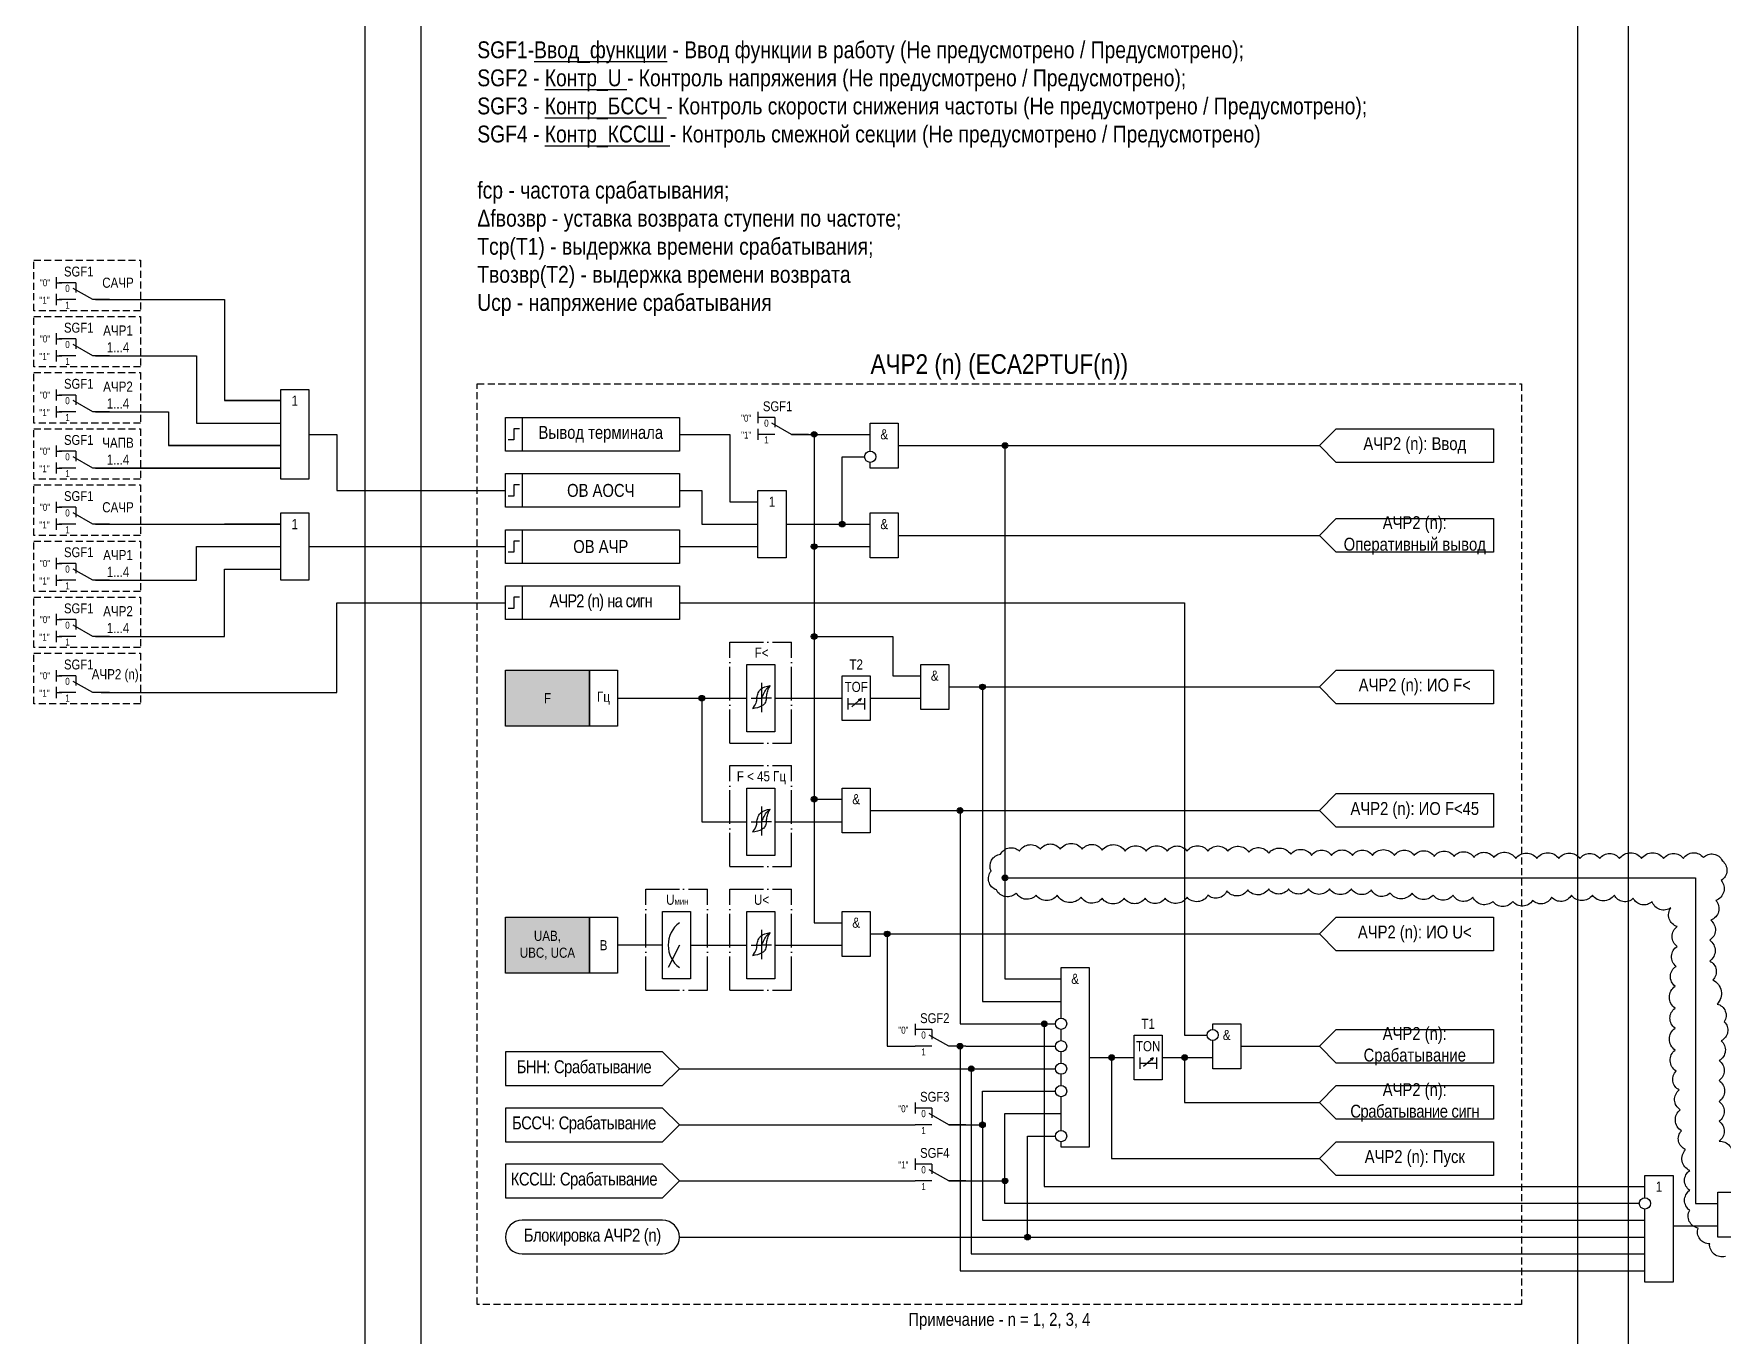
# Model space of a CAD drawing. Header units: millimetres. Extents: x -1311 to 1381, y -299 to 1200.
# Drawn here: x -1311 to -1010.1, y 254.3 to 486.4 of the extents above; entities that cross this region are included whole.
import ezdxf
from ezdxf.enums import TextEntityAlignment as Align

# ---------------------------------------------------------------- set-up
doc = ezdxf.new("R2010")
doc.units = ezdxf.units.MM
doc.linetypes.add('ACAD_ISO04W100', pattern=[30, 24, -3, 0, -3])
doc.linetypes.add('штриховая2', pattern=[0.375, 0.25, -0.125])
doc.layers.add('Основная', color=7, linetype='Continuous')
doc.styles.add('1.8_Gost_RD', font='ARIALN.TTF', dxfattribs={"height": 1.8})
doc.styles.add('2.5_Gost_RD', font='ARIALN.TTF', dxfattribs={"height": 2.5})
doc.styles.add('3.5_Gost_RD', font='ARIALN.TTF', dxfattribs={"height": 3.5})
doc.styles.add('Вывод', font='ARIALN.TTF', dxfattribs={"height": 2.5})
doc.styles.add('Компонент', font='ARIALN.TTF', dxfattribs={"height": 3.5})

# ---------------------------------------------------------------- blocks, each defined once
blk = doc.blocks.new('*U958')
at = {"layer": 'Основная', "color": 0}
blk.add_line((0, 0), (7, 4), dxfattribs=at)
at = {"layer": 'Основная', "ltscale": 0.35}
blk.add_line((6, 6), (6, 2.5), dxfattribs=at)
blk = doc.blocks.new('*U985')
at = {"layer": 'Основная', "color": 0}
for p, q in [((-3, 6), (-9, 6)), ((-3, 0), (-9, 0)), ((9, 0), (3, 0))]:
    blk.add_line(p, q, dxfattribs=at)
at = {"layer": 'Основная', "ltscale": 0.25, "xscale": -1}
blk.add_blockref('*U958', (3, 0), dxfattribs=at)
at = {"layer": 'Основная'}
for tag, height, style, p in [('В1', 2.5, 'Вывод', (-14, 6)), ('ОУ', 3.5, 'Компонент', (-2, 10)), ('В2', 2.5, 'Вывод', (-6, 4)), ('В3', 2.5, 'Вывод', (-6, -2))]:
    blk.add_attdef(tag, text='', height=height, dxfattribs=dict(at, style=style)).set_placement(p, align=Align.MIDDLE_CENTER)
blk = doc.blocks.new('*U898')
at = {"layer": 'Основная', "linetype": 'ACAD_ISO04W100', "ltscale": 0.25}
for p, q in [((0, 0), (11, 0)), ((0, -18), (0, 0)), ((11, -18), (11, 0)), ((0, -18), (11, -18))]:
    blk.add_line(p, q, dxfattribs=at)
at = {"layer": 'Основная', "style": 'Компонент'}
blk.add_attdef('ОУ', text='', height=3.5, dxfattribs=at).set_placement((11, 0), align=Align.MIDDLE_CENTER)
blk = doc.blocks.new('*U1018')
at = {"layer": 'Основная', "color": 0}
for p, q in [((-3, 6), (-9, 6)), ((-3, 0), (-9, 0)), ((9, 0), (3, 0))]:
    blk.add_line(p, q, dxfattribs=at)
at = {"layer": 'Основная', "ltscale": 0.25, "xscale": -1}
blk.add_blockref('*U958', (3, 0), dxfattribs=at)
at = {"layer": 'Основная'}
for tag, height, style, p in [('В1', 2.5, 'Вывод', (-13, 6)), ('ОУ', 3.5, 'Компонент', (-2, 10)), ('В2', 2.5, 'Вывод', (-6, 4)), ('В3', 2.5, 'Вывод', (-6, -2))]:
    blk.add_attdef(tag, text='', height=height, dxfattribs=dict(at, style=style)).set_placement(p, align=Align.MIDDLE_CENTER)
blk = doc.blocks.new('Точка')
at = {"ltscale": 100}
h = blk.add_hatch(color=256, dxfattribs=at)
h.dxf.hatch_style = 1
edge = h.paths.add_edge_path()
edge.add_arc((0, 0), 0.5, 0, 360)
blk.add_circle((0, 0), 0.5, dxfattribs=at)
blk = doc.blocks.new('*U993')
at = {"layer": 'Основная', "linetype": 'ACAD_ISO04W100', "ltscale": 0.25}
for p, q in [((0, 0), (11, 0)), ((0, -18), (0, 0)), ((11, -18), (11, 0)), ((0, -18), (11, -18))]:
    blk.add_line(p, q, dxfattribs=at)
at = {"layer": 'Основная', "style": 'Компонент'}
blk.add_attdef('ОУ', text='', height=3.5, dxfattribs=at).set_placement((11, 0), align=Align.MIDDLE_CENTER)

msp = doc.modelspace()

# ---------------------------------------------------------------- hatches: boundary and pattern name
at = {"ltscale": 100, "true_color": 0xf7941d}
h = msp.add_hatch(color=30, dxfattribs=at)
h.dxf.hatch_style = 1
h.paths.add_polyline_path([(-1227, 373), (-1212, 373), (-1212, 363), (-1227, 363)])
h = msp.add_hatch(color=30, dxfattribs=at)
h.dxf.hatch_style = 1
h.paths.add_polyline_path([(-1227, 329), (-1212, 329), (-1212, 319), (-1227, 319)])

# ---------------------------------------------------------------- linework, layer by layer
at = {"color": 6, "ltscale": 100}
for p, q in [((-1307, 443), (-1307, 441)), ((-1307, 442), (-1306, 442)), ((-1307, 440), (-1307, 438)), ((-1307, 439), (-1306, 439)), ((-1307, 433), (-1307, 431)), ((-1307, 432), (-1306, 432)), ((-1307, 430), (-1307, 428)), ((-1307, 429), (-1306, 429)), ((-1307, 423), (-1307, 421)), ((-1307, 422), (-1306, 422)), ((-1307, 420), (-1307, 418)), ((-1307, 419), (-1306, 419)), ((-1307, 413), (-1307, 411)), ((-1307, 412), (-1306, 412)), ((-1307, 410), (-1307, 408)), ((-1307, 409), (-1306, 409)), ((-1307, 403), (-1307, 401)), ((-1307, 402), (-1306, 402)), ((-1307, 400), (-1307, 398)), ((-1307, 399), (-1306, 399)), ((-1307, 393), (-1307, 391)), ((-1307, 392), (-1306, 392)), ((-1307, 390), (-1307, 388)), ((-1307, 389), (-1306, 389)), ((-1307, 383), (-1307, 381)), ((-1307, 382), (-1306, 382)), ((-1307, 380), (-1307, 378)), ((-1307, 379), (-1306, 379)), ((-1307, 373), (-1307, 371)), ((-1307, 372), (-1306, 372)), ((-1307, 370), (-1307, 368)), ((-1307, 369), (-1306, 369)), ((-1134, 272), (-1024, 272))]:
    msp.add_line(p, q, dxfattribs=at)
at = {"ltscale": 100}
for p, q in [((-1165.3, 366.46), (-1163.63, 367.95)), ((-1163.63, 367.95), (-1164.15, 367.73)), ((-1163.63, 367.95), (-1163.89, 367.48)), ((-1162, 368), (-1153, 368)), ((-1113.3, 302.46), (-1111.63, 303.95)), ((-1111.63, 303.95), (-1112.15, 303.73)), ((-1111.63, 303.95), (-1111.89, 303.48))]:
    msp.add_line(p, q, dxfattribs=at)
at = {"color": 3, "ltscale": 100}
for points in [[(-1252, 1178), (-1027, 1178), (-1027, -299), (-1252, -299)], [(-1242, 891), (-1036, 891), (-1036, 77), (-1242, 77)]]:
    msp.add_lwpolyline(points, close=True, dxfattribs=at)
at = {"color": 6, "linetype": 'штриховая2', "ltscale": 5}
for points in [[(-1311, 446), (-1292, 446), (-1292, 437), (-1311, 437)], [(-1311, 436), (-1292, 436), (-1292, 427), (-1311, 427)], [(-1311, 426), (-1292, 426), (-1292, 417), (-1311, 417)], [(-1311, 416), (-1292, 416), (-1292, 407), (-1311, 407)], [(-1311, 406), (-1292, 406), (-1292, 397), (-1311, 397)], [(-1311, 396), (-1292, 396), (-1292, 387), (-1311, 387)], [(-1311, 386), (-1292, 386), (-1292, 377), (-1311, 377)], [(-1311, 376), (-1292, 376), (-1292, 367), (-1311, 367)]]:
    msp.add_lwpolyline(points, close=True, dxfattribs=at)
at = {"color": 6, "ltscale": 100}
for points in [[(-1300, 439), (-1277, 439), (-1277, 439), (-1277, 439), (-1277, 421), (-1277, 421), (-1277, 421), (-1267, 421), (-1277, 421)], [(-1300, 429), (-1282, 429), (-1282, 429), (-1282, 429), (-1282, 417), (-1277, 417), (-1277, 417), (-1267, 417)], [(-1300, 419), (-1287, 419)], [(-1297, 419), (-1287, 419), (-1287, 413), (-1287, 413), (-1287, 413), (-1267, 413), (-1287, 413)], [(-1262, 415), (-1257, 415), (-1257, 405), (-1227, 405)], [(-1300, 399), (-1277, 399), (-1277, 399), (-1277, 399), (-1277, 399), (-1277, 399), (-1267, 399), (-1277, 399)], [(-1300, 389), (-1282, 389), (-1282, 389), (-1282, 389), (-1282, 395), (-1277, 395), (-1277, 395), (-1267, 395)], [(-1262, 395), (-1227, 395)], [(-1297, 379), (-1277, 379), (-1277, 391), (-1277, 391), (-1277, 391), (-1267, 391)], [(-1299, 369), (-1257, 369), (-1257, 385), (-1227, 385)], [(-1300, 379), (-1277, 379)], [(-1138, 336), (-1015, 336), (-1015, 278), (-1011, 278)], [(-1131, 310), (-1131, 281), (-1024, 281)], [(-1146, 306), (-1146, 266), (-1024, 266)], [(-1144, 302), (-1144, 269), (-1024, 269)], [(-1142, 292), (-1142, 275), (-1024, 275)], [(-1025, 278), (-1138, 278), (-1138, 282)]]:
    msp.add_lwpolyline(points, dxfattribs=at)
for points in [[(-1267, 423), (-1262, 423), (-1262, 407), (-1267, 407)], [(-1267, 409), (-1300, 409), (-1300, 409), (-1300, 409)], [(-1267, 401), (-1262, 401), (-1262, 389), (-1267, 389)]]:
    msp.add_lwpolyline(points, close=True, dxfattribs=at)
at = {"ltscale": 100}
for points in [[(-1176, 415), (-1172, 415), (-1172, 395), (-1162, 395)], [(-1176, 415), (-1172, 415), (-1172, 379), (-1158, 379), (-1158, 372), (-1153, 372)], [(-1176, 415), (-1172, 415), (-1172, 350), (-1167, 350)], [(-1176, 415), (-1172, 415), (-1172, 328), (-1167, 328)], [(-1157, 413), (-1138, 413), (-1138, 318), (-1128, 318)], [(-1207, 368), (-1192, 368), (-1192, 346), (-1184, 346)], [(-1166, 368), (-1166, 366)], [(-1163, 368), (-1163, 366)], [(-1148, 370), (-1142, 370), (-1142, 314), (-1128, 314)], [(-1166, 367), (-1163, 367)], [(-1162, 348), (-1146, 348), (-1146, 310), (-1129, 310)], [(-1162, 326), (-1159, 326), (-1159, 306), (-1154, 306)], [(-1123, 304), (-1119, 304), (-1119, 286), (-1082, 286)], [(-1114, 304), (-1114, 302)], [(-1111, 304), (-1111, 302)], [(-1110, 304), (-1106, 304), (-1106, 296), (-1082, 296)], [(-1114, 303), (-1111, 303)], [(-1148, 292), (-1142, 292), (-1142, 298), (-1129, 298)], [(-1148, 282), (-1138, 282), (-1138, 294), (-1128, 294)], [(-1196, 272), (-1134, 272), (-1134, 290), (-1129, 290)]]:
    msp.add_lwpolyline(points, dxfattribs=at)
for points in [[(-1227, 373), (-1212, 373), (-1212, 363), (-1227, 363)], [(-1212, 373), (-1207, 373), (-1207, 363), (-1212, 363)], [(-1167, 372), (-1162, 372), (-1162, 364), (-1167, 364)], [(-1227, 329), (-1212, 329), (-1212, 319), (-1227, 319)], [(-1212, 329), (-1207, 329), (-1207, 319), (-1212, 319)], [(-1115, 308), (-1110, 308), (-1110, 300), (-1115, 300)]]:
    msp.add_lwpolyline(points, close=True, dxfattribs=at)
at = {"color": 3, "ltscale": 100}
for points in [[(-1009.67, 268.57, -0.520567), (-1012.47, 270.81, -0.520567), (-1012.47, 270.81, -0.520567), (-1014.52, 273.61, -0.520567), (-1014.52, 273.61, -0.520567), (-1016.02, 276.78, -0.520567), (-1016.02, 276.78, -0.520567), (-1016.02, 280.32, -0.520567), (-1016.02, 280.32, -0.520567), (-1016.02, 283.86, -0.520567), (-1016.02, 283.86, -0.520567), (-1016.76, 287.59, -0.520567), (-1016.76, 287.59, -0.520567), (-1017.51, 290.95, -0.520567), (-1017.51, 290.95, -0.520567), (-1017.7, 294.68, -0.520567), (-1017.7, 294.68, -0.520567), (-1017.88, 298.23, -0.520567), (-1017.88, 298.23, -0.520567), (-1018.44, 301.58, -0.520567), (-1018.44, 301.58, -0.520567), (-1018.63, 305.31, -0.520567), (-1018.63, 305.31, -0.520567), (-1018.63, 309.23, -0.520567), (-1018.63, 309.23, -0.520567), (-1018.63, 312.77, -0.520567), (-1018.63, 312.77, -0.520567), (-1018.63, 316.69, -0.520567), (-1018.63, 316.69, -0.520567), (-1018.44, 320.23, -0.520567), (-1018.44, 320.23, -0.520567), (-1018.25, 323.78, -0.520567), (-1018.25, 323.78, -0.520567), (-1018.25, 327.32, -0.520567), (-1018.25, 327.32, -0.520567), (-1019.37, 330.68, -0.520567), (-1019.37, 330.68, -0.520567), (-1022.73, 331.8, -0.520567), (-1022.73, 331.8, -0.520567), (-1026.09, 332.36, -0.520567), (-1026.09, 332.36, -0.520567), (-1029.45, 332.92, -0.520567), (-1029.45, 332.92, -0.520567), (-1033.37, 332.92, -0.520567), (-1033.37, 332.92, -0.520567), (-1037.1, 332.92, -0.520567), (-1037.1, 332.92, -0.520567), (-1040.64, 332.54, -0.520567), (-1040.64, 332.54, -0.520567), (-1044, 331.98, -0.520567), (-1044, 331.98, -0.520567), (-1047.55, 331.8, -0.520567), (-1047.55, 331.8, -0.520567), (-1051.09, 331.8, -0.520567), (-1051.09, 331.8, -0.520567), (-1054.64, 332.54, -0.520567), (-1054.64, 332.54, -0.520567), (-1058.18, 332.92, -0.520567), (-1058.18, 332.92, -0.520567), (-1061.73, 332.92, -0.520567), (-1061.73, 332.92, -0.520567), (-1065.46, 333.29, -0.520567), (-1065.46, 333.29, -0.520567), (-1069.38, 333.29, -0.520567), (-1069.38, 333.29, -0.520567), (-1072.74, 333.85, -0.520567), (-1072.74, 333.85, -0.520567), (-1076.28, 334.03, -0.520567), (-1076.28, 334.03, -0.520567), (-1080.2, 334.03, -0.520567), (-1080.2, 334.03, -0.520567), (-1083.93, 334.03, -0.520567), (-1083.93, 334.03, -0.520567), (-1087.47, 334.03, -0.520567), (-1087.47, 334.03, -0.520567), (-1091.02, 334.03, -0.520567), (-1091.02, 334.03, -0.520567), (-1094.75, 333.85, -0.520567), (-1094.75, 333.85, -0.520567), (-1098.48, 333.66, -0.520567), (-1098.48, 333.66, -0.520567), (-1101.84, 332.92, -0.520567), (-1101.84, 332.92, -0.520567), (-1105.57, 332.54, -0.520567), (-1105.57, 332.54, -0.520567), (-1109.49, 332.36, -0.520567), (-1109.49, 332.36, -0.520567), (-1113.04, 332.36, -0.520567), (-1113.04, 332.36, -0.520567), (-1116.77, 332.36, -0.520567), (-1116.77, 332.36, -0.520567), (-1120.69, 332.36, -0.520567), (-1120.69, 332.36, -0.520567), (-1124.42, 332.54, -0.520567), (-1124.42, 332.54, -0.520567), (-1128.71, 332.92, -0.520567), (-1128.71, 332.92, -0.520567), (-1132.44, 332.92, -0.520567), (-1132.44, 332.92, -0.520567), (-1135.98, 333.29, -0.520567), (-1135.98, 333.29, -0.520567), (-1139.53, 333.85, -0.520567), (-1139.53, 333.85, -0.520567), (-1140.46, 337.2, -0.520567), (-1140.46, 337.2, -0.520567), (-1138.78, 340.19, -0.520567), (-1138.78, 340.19, -0.520567), (-1135.42, 340.75, -0.520567), (-1131.69, 341.12, -0.520567), (-1131.69, 341.12, -0.520567), (-1128.15, 341.12, -0.520567), (-1128.15, 341.12, -0.520567), (-1124.23, 341.12, -0.520567), (-1124.23, 341.12, -0.520567), (-1120.69, 340.93, -0.520567), (-1120.69, 340.93, -0.520567), (-1116.58, 340.75, -0.520567), (-1116.58, 340.75, -0.520567), (-1112.85, 340.75, -0.520567), (-1112.85, 340.75, -0.520567), (-1109.12, 340.75, -0.520567), (-1109.12, 340.75, -0.520567), (-1105.57, 340.75, -0.520567), (-1105.57, 340.75, -0.520567), (-1101.84, 340.75, -0.520567), (-1101.84, 340.75, -0.520567), (-1098.3, 340.75, -0.520567), (-1098.3, 340.75, -0.520567), (-1094.56, 340.56, -0.520567), (-1094.56, 340.56, -0.520567), (-1091.02, 340.38, -0.520567), (-1091.02, 340.38, -0.520567), (-1087.1, 340.19, -0.520567), (-1087.1, 340.19, -0.520567), (-1083.37, 340, -0.520567), (-1083.37, 340, -0.520567), (-1079.82, 340, -0.520567), (-1079.82, 340, -0.520567), (-1076.09, 340, -0.520567), (-1076.09, 340, -0.520567), (-1072.55, 340, -0.520567), (-1072.55, 340, -0.520567), (-1068.63, 340, -0.520567), (-1068.63, 340, -0.520567), (-1065.09, 340, -0.520567), (-1065.09, 340, -0.520567), (-1061.54, 339.82, -0.520567), (-1061.54, 339.82, -0.520567), (-1058, 339.82, -0.520567), (-1058, 339.82, -0.520567), (-1054.45, 339.63, -0.520567), (-1054.45, 339.63, -0.520567), (-1050.91, 339.63, -0.520567), (-1050.91, 339.63, -0.520567), (-1046.99, 339.44, -0.520567), (-1046.99, 339.44, -0.520567), (-1043.26, 339.44, -0.520567), (-1043.26, 339.44, -0.520567), (-1039.34, 339.44, -0.520567), (-1039.34, 339.44, -0.520567), (-1035.61, 339.44, -0.520567), (-1035.61, 339.44, -0.520567), (-1032.06, 339.44, -0.520567), (-1032.06, 339.44, -0.520567), (-1028.52, 339.44, -0.520567), (-1028.52, 339.44, -0.520567), (-1024.6, 339.44, -0.520567), (-1024.6, 339.44, -0.520567), (-1020.68, 339.44, -0.520567), (-1020.68, 339.44, -0.520567), (-1017.14, 339.44, -0.520567), (-1017.14, 339.44, -0.520567), (-1013.59, 339.63, -0.520567), (-1013.59, 339.63, -0.520567), (-1010.23, 339.07, -0.520567), (-1010.23, 339.07, -0.520567), (-1010.42, 335.53, -0.520567), (-1010.42, 335.53, -0.520567), (-1011.35, 331.98, -0.520567), (-1011.35, 331.98, -0.520567), (-1012.28, 328.44, -0.520567), (-1012.28, 328.44, -0.520567), (-1012.47, 324.9, -0.520567), (-1012.47, 324.9, -0.520567), (-1012.47, 321.17, -0.520567), (-1012.47, 321.17, -0.520567), (-1011.91, 317.81, -0.520567), (-1011.91, 317.81, -0.520567), (-1011.16, 313.52, -0.520567), (-1011.16, 313.52, -0.520567), (-1009.86, 310.35, -0.520567)], [(-1009.86, 310.35, -0.520567), (-1010.42, 306.99, -0.520567), (-1010.42, 306.99, -0.520567), (-1010.79, 303.45, -0.520567), (-1010.79, 303.45, -0.520567), (-1010.79, 299.9, -0.520567), (-1010.79, 299.9, -0.520567), (-1010.79, 296.17, -0.520567), (-1010.79, 296.17, -0.520567), (-1010.79, 292.63, -0.520567), (-1010.79, 292.63, -0.520567), (-1010.79, 289.09, -0.520567), (-1010.79, 289.09, -0.520567), (-1008.55, 286.29, -0.520567)]]:
    msp.add_lwpolyline(points, format="xyb", dxfattribs=at)
at = {"ltscale": 100}
msp.add_lwpolyline([(-1224, 269), (-1199, 269, 1), (-1199, 275), (-1224, 275, 1)], format="xyb", close=True, dxfattribs=at)
at = {"layer": 'Основная', "ltscale": 100}
for p, q in [((-1182, 419), (-1182, 417)), ((-1182, 416), (-1182, 414)), ((-1184, 372.5), (-1184, 374)), ((-1184, 374), (-1179, 374)), ((-1179, 374), (-1179, 368)), ((-1184, 365), (-1184, 373)), ((-1179, 368), (-1179, 362)), ((-1179, 368), (-1167, 368)), ((-1184, 362), (-1184, 365)), ((-1179, 362), (-1184, 362)), ((-1184, 350.5), (-1184, 352)), ((-1184, 352), (-1179, 352)), ((-1184, 343), (-1184, 351)), ((-1179, 352), (-1179, 346)), ((-1179, 346), (-1167, 346)), ((-1179, 346), (-1179, 340)), ((-1184, 340), (-1184, 343)), ((-1179, 340), (-1184, 340)), ((-1199, 328.5), (-1199, 330)), ((-1199, 330), (-1194, 330)), ((-1199, 321), (-1199, 329)), ((-1194, 330), (-1194, 324)), ((-1184, 328.5), (-1184, 330)), ((-1184, 330), (-1179, 330)), ((-1184, 321), (-1184, 329)), ((-1179, 330), (-1179, 324)), ((-1162, 326), (-1140, 326)), ((-1199, 324), (-1207, 324)), ((-1194, 324), (-1194, 318)), ((-1179, 324), (-1167, 324)), ((-1179, 324), (-1179, 318)), ((-1199, 318), (-1199, 321)), ((-1184, 318), (-1184, 321)), ((-1194, 318), (-1199, 318)), ((-1179, 318), (-1184, 318)), ((-1154, 310), (-1154, 308)), ((-1196, 302), (-1129, 302)), ((-1154, 296), (-1154, 294)), ((-1196, 292), (-1154, 292)), ((-1154, 286), (-1154, 284)), ((-1196, 282), (-1154, 282))]:
    msp.add_line(p, q, dxfattribs=at)
at = {"layer": 'Основная'}
for p, q in [((-1181.4, 370.72), (-1181.4, 365.52)), ((-1181.4, 348.72), (-1181.4, 343.52)), ((-1181.4, 326.72), (-1181.4, 321.52))]:
    msp.add_line(p, q, dxfattribs=at)
at = {"layer": 'Основная', "color": 7, "ltscale": 100}
for p, q in [((-1207, 368), (-1184, 368)), ((-1183.21, 368), (-1181.4, 368)), ((-1179.58, 368), (-1181.4, 368)), ((-1183.21, 346), (-1181.4, 346)), ((-1179.58, 346), (-1181.4, 346)), ((-1196, 324), (-1198, 320)), ((-1194, 324), (-1184, 324)), ((-1183.21, 324), (-1181.4, 324)), ((-1179.58, 324), (-1181.4, 324))]:
    msp.add_line(p, q, dxfattribs=at)
at = {"layer": 'Основная', "linetype": 'штриховая2', "ltscale": 5}
msp.add_lwpolyline([(-1232, 424), (-1046, 424), (-1046, 260), (-1232, 260)], close=True, dxfattribs=at)
at = {"layer": 'Основная', "ltscale": 100}
for points in [[(-1227, 418), (-1224, 418), (-1224, 412), (-1227, 412)], [(-1227, 418), (-1196, 418), (-1196, 412), (-1227, 412)], [(-1051, 416), (-1051, 410), (-1079, 410), (-1082, 413), (-1079, 416)], [(-1227, 408), (-1224, 408), (-1224, 402), (-1227, 402)], [(-1227, 408), (-1196, 408), (-1196, 402), (-1227, 402)], [(-1182, 405), (-1177, 405), (-1177, 393), (-1182, 393)], [(-1162, 401), (-1157, 401), (-1157, 393), (-1162, 393)], [(-1227, 398), (-1224, 398), (-1224, 392), (-1227, 392)], [(-1227, 398), (-1196, 398), (-1196, 392), (-1227, 392)], [(-1051, 400), (-1051, 394), (-1079, 394), (-1082, 397), (-1079, 400)], [(-1227, 388), (-1224, 388), (-1224, 382), (-1227, 382)], [(-1227, 388), (-1196, 388), (-1196, 382), (-1227, 382)], [(-1153, 374), (-1148, 374), (-1148, 366), (-1153, 366)], [(-1051, 373), (-1051, 367), (-1079, 367), (-1082, 370), (-1079, 373)], [(-1167, 352), (-1162, 352), (-1162, 344), (-1167, 344)], [(-1051, 351), (-1051, 345), (-1079, 345), (-1082, 348), (-1079, 351)], [(-1167, 330), (-1162, 330), (-1162, 322), (-1167, 322)], [(-1051, 329), (-1051, 323), (-1079, 323), (-1082, 326), (-1079, 329)], [(-1051, 309), (-1051, 303), (-1079, 303), (-1082, 306), (-1079, 309)], [(-1051, 299), (-1051, 293), (-1079, 293), (-1082, 296), (-1079, 299)], [(-1051, 289), (-1051, 283), (-1079, 283), (-1082, 286), (-1079, 289)]]:
    msp.add_lwpolyline(points, close=True, dxfattribs=at)
at = {"layer": 'Основная', "lineweight": 30, "ltscale": 100}
for points in [[(-1224.5, 416), (-1225.5, 416), (-1225.5, 414), (-1226.5, 414)], [(-1224.5, 406), (-1225.5, 406), (-1225.5, 404), (-1226.5, 404)], [(-1224.5, 396), (-1225.5, 396), (-1225.5, 394), (-1226.5, 394)], [(-1224.5, 386), (-1225.5, 386), (-1225.5, 384), (-1226.5, 384)]]:
    msp.add_lwpolyline(points, dxfattribs=at)
at = {"layer": 'Основная', "ltscale": 100}
for points in [[(-1162, 412), (-1162, 417), (-1157, 417), (-1157, 409), (-1162, 409), (-1162, 410)], [(-1196, 415), (-1187, 415), (-1187, 403), (-1182, 403)], [(-1173, 415), (-1162, 415)], [(-1157, 413), (-1082, 413)], [(-1177, 399), (-1167, 399), (-1167, 411), (-1163, 411)], [(-1196, 405), (-1192, 405), (-1192, 399), (-1182, 399)], [(-1177, 399), (-1162, 399)], [(-1177, 399), (-1172, 399)], [(-1177, 399), (-1172, 399), (-1172, 399), (-1172, 399)], [(-1196, 395), (-1182, 395)], [(-1157, 397), (-1157, 397), (-1157, 397), (-1082, 397)], [(-1196, 385), (-1106, 385), (-1106, 308), (-1102, 308)], [(-1148, 370), (-1082, 370)], [(-1162, 348), (-1082, 348)], [(-1145, 326), (-1082, 326)], [(-1128, 311), (-1128, 320), (-1123, 320), (-1123, 288), (-1128, 288), (-1128, 289)], [(-1101, 309), (-1101, 310), (-1096, 310), (-1096, 302), (-1101, 302), (-1101, 307)], [(-1128, 307), (-1128, 309)], [(-1196, 302), (-1199, 305), (-1227, 305), (-1227, 299), (-1199, 299), (-1196, 302)], [(-1145, 306), (-1129, 306)], [(-1128, 303), (-1128, 305)], [(-1123, 304), (-1115, 304), (-1115, 304), (-1115, 304)], [(-1110, 304), (-1101, 304)], [(-1096, 306), (-1082, 306)], [(-1128, 299), (-1128, 301)], [(-1196, 292), (-1199, 295), (-1227, 295), (-1227, 289), (-1199, 289), (-1196, 292)], [(-1128, 291), (-1128, 297)], [(-1196, 282), (-1199, 285), (-1227, 285), (-1227, 279), (-1199, 279), (-1196, 282)]]:
    msp.add_lwpolyline(points, dxfattribs=at)
at = {"layer": 'Основная', "color": 6, "ltscale": 100}
for points in [[(-1024, 279), (-1024, 283), (-1024, 283), (-1019, 283), (-1019, 264), (-1024, 264), (-1024, 277)], [(-1019, 274), (-1019, 274), (-1019, 274), (-1011, 274)]]:
    msp.add_lwpolyline(points, dxfattribs=at)
msp.add_lwpolyline([(-1011, 280), (-1006, 280), (-1006, 272), (-1011, 272)], close=True, dxfattribs=at)
at = {"layer": 'Основная'}
for centre in [(-1162, 411), (-1128, 310), (-1128, 306), (-1101, 308), (-1128, 302), (-1128, 298), (-1128, 290)]:
    msp.add_circle(centre, 1, dxfattribs=at)
at = {"layer": 'Основная', "color": 6}
msp.add_circle((-1024, 278), 1, dxfattribs=at)
at = {"layer": 'Основная', "color": 7, "ltscale": 100}
msp.add_arc((-1193, 324), 5, 126.8699, 233.1301, dxfattribs=at)
at = {"layer": 'Основная'}
for points in [[(-1182.2, 367.92), (-1182.05, 368.71), (-1181.56, 369.54), (-1179.8, 370.26)], [(-1181.4, 368), (-1181, 368.72), (-1180.53, 369.6), (-1179.8, 370.26)], [(-1180.52, 367.92), (-1180.4, 368.71), (-1180.19, 369.54), (-1179.8, 370.26)], [(-1182.2, 367.92), (-1182.4, 367.13), (-1183, 366.12)], [(-1180.52, 367.92), (-1180.75, 367.13), (-1181.24, 366.67), (-1183, 366.12)], [(-1182.2, 345.92), (-1182.05, 346.71), (-1181.56, 347.54), (-1179.8, 348.26)], [(-1181.4, 346), (-1181, 346.72), (-1180.53, 347.6), (-1179.8, 348.26)], [(-1180.52, 345.92), (-1180.4, 346.71), (-1180.19, 347.54), (-1179.8, 348.26)], [(-1182.2, 345.92), (-1182.4, 345.13), (-1183, 344.12)], [(-1180.52, 345.92), (-1180.75, 345.13), (-1181.24, 344.67), (-1183, 344.12)], [(-1182.2, 323.92), (-1182.05, 324.71), (-1181.56, 325.54), (-1179.8, 326.26)], [(-1181.4, 324), (-1181, 324.72), (-1180.53, 325.6), (-1179.8, 326.26)], [(-1180.52, 323.92), (-1180.4, 324.71), (-1180.19, 325.54), (-1179.8, 326.26)], [(-1182.2, 323.92), (-1182.4, 323.13), (-1183, 322.12)], [(-1180.52, 323.92), (-1180.75, 323.13), (-1181.24, 322.67), (-1183, 322.12)]]:
    msp.add_spline(points, degree=3, dxfattribs=at)

# ---------------------------------------------------------------- block references
at = {"layer": 'Основная', "color": 6, "ltscale": 0.25, "xscale": 0.5, "yscale": 0.5, "zscale": 0.5}
for p in [(-1302, 439), (-1302, 429), (-1302, 419), (-1302, 409), (-1302, 399), (-1302, 389), (-1302, 379), (-1302, 369)]:
    msp.add_blockref('*U985', p, dxfattribs=at).add_auto_attribs({'ОУ': 'SGF1', 'В1': '"0"', 'В2': '0', 'В3': '1'})
at = {"layer": 'Основная', "ltscale": 0.25}
ref = msp.add_blockref('*U1018', (-1177.5, 415), dxfattribs=dict(at, xscale=0.5, yscale=0.5, zscale=0.5))
ref.add_attrib('ОУ', 'SGF1', dxfattribs={"height": 1.75, "style": 'Компонент'}).set_placement((-1178.5, 420), align=Align.MIDDLE_CENTER)
ref.add_attrib('В2', '0', dxfattribs={"height": 1.25, "style": 'Вывод'}).set_placement((-1180.5, 417), align=Align.MIDDLE_CENTER)
ref.add_attrib('В3', '1', dxfattribs={"height": 1.25, "style": 'Вывод'}).set_placement((-1180.5, 414), align=Align.MIDDLE_CENTER)
at = {"layer": 'Основная', "ltscale": 100}
for p in [(-1172, 415), (-1138, 413), (-1167, 399), (-1172, 395), (-1172, 379), (-1142, 370), (-1192, 368), (-1172, 350), (-1146, 348), (-1138, 336), (-1159, 326), (-1131, 310), (-1146, 306), (-1119, 304), (-1106, 304), (-1144, 302), (-1142, 292), (-1138, 282), (-1134, 272)]:
    msp.add_blockref('Точка', p, dxfattribs=at)
at = {"layer": 'Основная', "ltscale": 0.25}
for name, p in [('*U898', (-1187, 378)), ('*U898', (-1187, 356)), ('*U993', (-1202, 334)), ('*U898', (-1187, 334))]:
    msp.add_blockref(name, p, dxfattribs=at)
ref = msp.add_blockref('*U1018', (-1149.5, 306), dxfattribs=dict(at, xscale=0.5, yscale=0.5, zscale=0.5))
ref.add_attrib('ОУ', 'SGF2', dxfattribs={"height": 1.75, "style": 'Компонент'}).set_placement((-1150.5, 311), align=Align.MIDDLE_CENTER)
ref.add_attrib('В2', '0', dxfattribs={"height": 1.25, "style": 'Вывод'}).set_placement((-1152.5, 308), align=Align.MIDDLE_CENTER)
ref.add_attrib('В3', '1', dxfattribs={"height": 1.25, "style": 'Вывод'}).set_placement((-1152.5, 305), align=Align.MIDDLE_CENTER)
ref = msp.add_blockref('*U1018', (-1149.5, 292), dxfattribs=dict(at, xscale=0.5, yscale=0.5, zscale=0.5))
ref.add_attrib('ОУ', 'SGF3', dxfattribs={"height": 1.75, "style": 'Компонент'}).set_placement((-1150.5, 297), align=Align.MIDDLE_CENTER)
ref.add_attrib('В2', '0', dxfattribs={"height": 1.25, "style": 'Вывод'}).set_placement((-1152.5, 294), align=Align.MIDDLE_CENTER)
ref.add_attrib('В3', '1', dxfattribs={"height": 1.25, "style": 'Вывод'}).set_placement((-1152.5, 291), align=Align.MIDDLE_CENTER)
ref = msp.add_blockref('*U1018', (-1149.5, 282), dxfattribs=dict(at, xscale=0.5, yscale=0.5, zscale=0.5))
ref.add_attrib('ОУ', 'SGF4', dxfattribs={"height": 1.75, "style": 'Компонент'}).set_placement((-1150.5, 287), align=Align.MIDDLE_CENTER)
ref.add_attrib('В2', '0', dxfattribs={"height": 1.25, "style": 'Вывод'}).set_placement((-1152.5, 284), align=Align.MIDDLE_CENTER)
ref.add_attrib('В3', '1', dxfattribs={"height": 1.25, "style": 'Вывод'}).set_placement((-1152.5, 281), align=Align.MIDDLE_CENTER)

# ---------------------------------------------------------------- texts
at = {"color": 30, "ltscale": 100}
for s, insert, char_height, width, attachment_point, style in [('{\\H0.85714x;SGF1-\\LВвод_функции\\l - Ввод функции в работу (Не предусмотрено / Предусмотрено);\\PSGF2 - \\LКонтр_U\\l - Контроль напряжения (Не предусмотрено / Предусмотрено);\\PSGF3 - \\LКонтр_БССЧ\\l - Контроль скорости снижения частоты (Не предусмотрено / Предусмотрено);\\PSGF4 - \\LКонтр_КССШ\\l - Контроль смежной секции (Не предусмотрено / Предусмотрено)\\P\\Pfср - частота срабатывания;\\PΔfвозвр - уставка возврата ступени по частоте;\\PTср(T1) - выдержка времени срабатывания;\\PTвозвр(T2) - выдержка времени возврата\\PUср - напряжение срабатывания}\\P\\P ', (-1232, 485), 3.5, 186, 1, '3.5_Gost_RD'), ('САЧР', (-1296, 442), 1.8, 8, 5, '2.5_Gost_RD'), ('АЧР1 1...4', (-1296, 432), 1.8, 8, 5, '2.5_Gost_RD'), ('АЧР2 (n) (ECA2PTUF(n))', (-1139, 427), 3.5, 186, 5, '3.5_Gost_RD'), ('АЧР2 1...4', (-1296, 422), 1.8, 8, 5, '2.5_Gost_RD'), ('ЧАПВ 1...4', (-1296, 412), 1.8, 8, 5, '2.5_Gost_RD'), ('САЧР', (-1296, 402), 1.8, 8, 5, '2.5_Gost_RD'), ('АЧР1 1...4', (-1296, 392), 1.8, 8, 5, '2.5_Gost_RD'), ('АЧР2 1...4', (-1296, 382), 1.8, 8, 5, '2.5_Gost_RD'), ('АЧР2 (n)', (-1296.5, 372), 1.8, 9, 5, '2.5_Gost_RD')]:
    msp.add_mtext(s, dxfattribs=dict(at, insert=insert, char_height=char_height, width=width, attachment_point=attachment_point, style=style))
at = {"color": 6, "ltscale": 100, "char_height": 1.25, "attachment_point": 1, "style": '3.5_Gost_RD'}
for insert in [(-1310, 439.5), (-1310, 429.5), (-1310, 419.5), (-1310, 409.5), (-1310, 399.5), (-1310, 389.5), (-1310, 379.5), (-1310, 369.5)]:
    msp.add_mtext_dynamic_manual_height_columns('"1"', width=2, gutter_width=17.5, heights=[0], dxfattribs=dict(at, insert=insert))
at = {"color": 6, "ltscale": 100, "char_height": 1.8, "width": 5, "attachment_point": 5, "style": '2.5_Gost_RD'}
for insert in [(-1264.5, 421), (-1264.5, 399)]:
    msp.add_mtext('1', dxfattribs=dict(at, insert=insert))
at = {"ltscale": 100, "char_height": 1.8, "attachment_point": 5}
for s, insert, width, style in [('T2', (-1164.5, 374), 5, '2.5_Gost_RD'), ('TOF', (-1164.5, 370), 5, '2.5_Gost_RD'), ('F', (-1219.5, 368), 15, '1.8_Gost_RD'), ('Гц', (-1209.5, 368), 5, '1.8_Gost_RD'), ('UAB,\\PUBC, UCA', (-1219.5, 324), 15, '1.8_Gost_RD'), ('В ', (-1209.5, 324), 5, '1.8_Gost_RD'), ('T1', (-1112.5, 310), 5, '2.5_Gost_RD'), ('TON', (-1112.5, 306), 5, '2.5_Gost_RD')]:
    msp.add_mtext(s, dxfattribs=dict(at, insert=insert, width=width, style=style))
at = {"layer": 'Основная', "ltscale": 100, "char_height": 1.25, "attachment_point": 1, "style": '3.5_Gost_RD'}
for s, insert in [('"0"', (-1185, 418.5)), ('"1"', (-1185, 415.5)), ('"0"', (-1157, 309.5)), ('"0"', (-1157, 295.5)), ('"1"', (-1157, 285.5))]:
    msp.add_mtext_dynamic_manual_height_columns(s, width=2, gutter_width=17.5, heights=[0], dxfattribs=dict(at, insert=insert))
at = {"layer": 'Основная', "color": 0, "ltscale": 100, "char_height": 2.3, "width": 28, "attachment_point": 5, "style": '2.5_Gost_RD'}
for s, insert in [('{\\C256;Вывод терминала}', (-1210, 415)), ('{\\C256;ОВ АОСЧ}', (-1210, 405)), ('{\\C256;АЧР2 (n): Оперативный вывод}', (-1065, 397)), ('{\\C256;ОВ АЧР}', (-1210, 395)), ('{\\C256;АЧР2 (n): ИО F<}', (-1065, 370)), ('{\\C256;АЧР2 (n): ИО F<45}', (-1065, 348)), ('{\\C256;АЧР2 (n): ИО U<}', (-1065, 326)), ('{\\C256;АЧР2 (n): Срабатывание}', (-1065, 306)), ('{\\C256;АЧР2 (n): \\T0.95;Срабатывание сигн}', (-1065, 296)), ('{\\C256;АЧР2 (n): Пуск}', (-1065, 286))]:
    msp.add_mtext(s, dxfattribs=dict(at, insert=insert))
at = {"layer": 'Основная', "ltscale": 100, "attachment_point": 5, "style": '2.5_Gost_RD'}
for s, insert, char_height, width in [('&', (-1159.5, 415), 1.8, 5), ('АЧР2 (n): Ввод', (-1065, 413), 2.3, 28), ('1', (-1179.5, 403), 1.8, 5), ('&', (-1159.5, 399), 1.8, 5), ('&', (-1150.5, 372), 1.8, 5), ('&', (-1164.5, 350), 1.8, 5), ('&', (-1164.5, 328), 1.8, 5), ('&', (-1125.5, 318), 1.8, 5), ('&', (-1098.5, 308), 1.8, 5), ('{\\T0.95;БНН: Срабатывание}', (-1213, 302), 2.3, 28), ('{\\T0.95;БССЧ: Срабатывание}', (-1213, 292), 2.3, 28), ('{\\T0.95;КССШ: Срабатывание}', (-1213, 282), 2.3, 28), ('{\\T0.95;Блокировка АЧР2 (n)}', (-1211.5, 272), 2.3, 25), ('Примечание - n = 1, 2, 3, 4', (-1139, 257), 2.3, 186)]:
    msp.add_mtext(s, dxfattribs=dict(at, insert=insert, char_height=char_height, width=width))
at = {"layer": 'Основная', "color": 3, "ltscale": 100, "insert": (-1210, 385), "char_height": 2.3, "width": 28, "attachment_point": 5, "style": '2.5_Gost_RD'}
msp.add_mtext('{\\T0.9;\\C256;АЧР2 (n) на сигн}', dxfattribs=at)
at = {"layer": 'Основная', "color": 7, "ltscale": 100, "char_height": 1.8, "attachment_point": 1, "style": '1.8_Gost_RD'}
for s, width, insert in [('\\pi1.41276;F<', 5, (-1184, 377)), ('\\pi1.23697;F < 45 Гц', 11, (-1187, 355)), ('\\pi0.64454;U{\\H0.66667x;мин}', 5, (-1199, 333)), ('\\pi1.2912;U<', 5, (-1184, 333))]:
    msp.add_mtext_dynamic_manual_height_columns(s, width=width, gutter_width=17.5, heights=[0], dxfattribs=dict(at, insert=insert))
at = {"layer": 'Основная', "color": 6, "ltscale": 100, "insert": (-1021.5, 281), "char_height": 1.8, "width": 5, "attachment_point": 5, "style": '2.5_Gost_RD'}
msp.add_mtext('1', dxfattribs=at)

doc.saveas('drawing.dxf')
